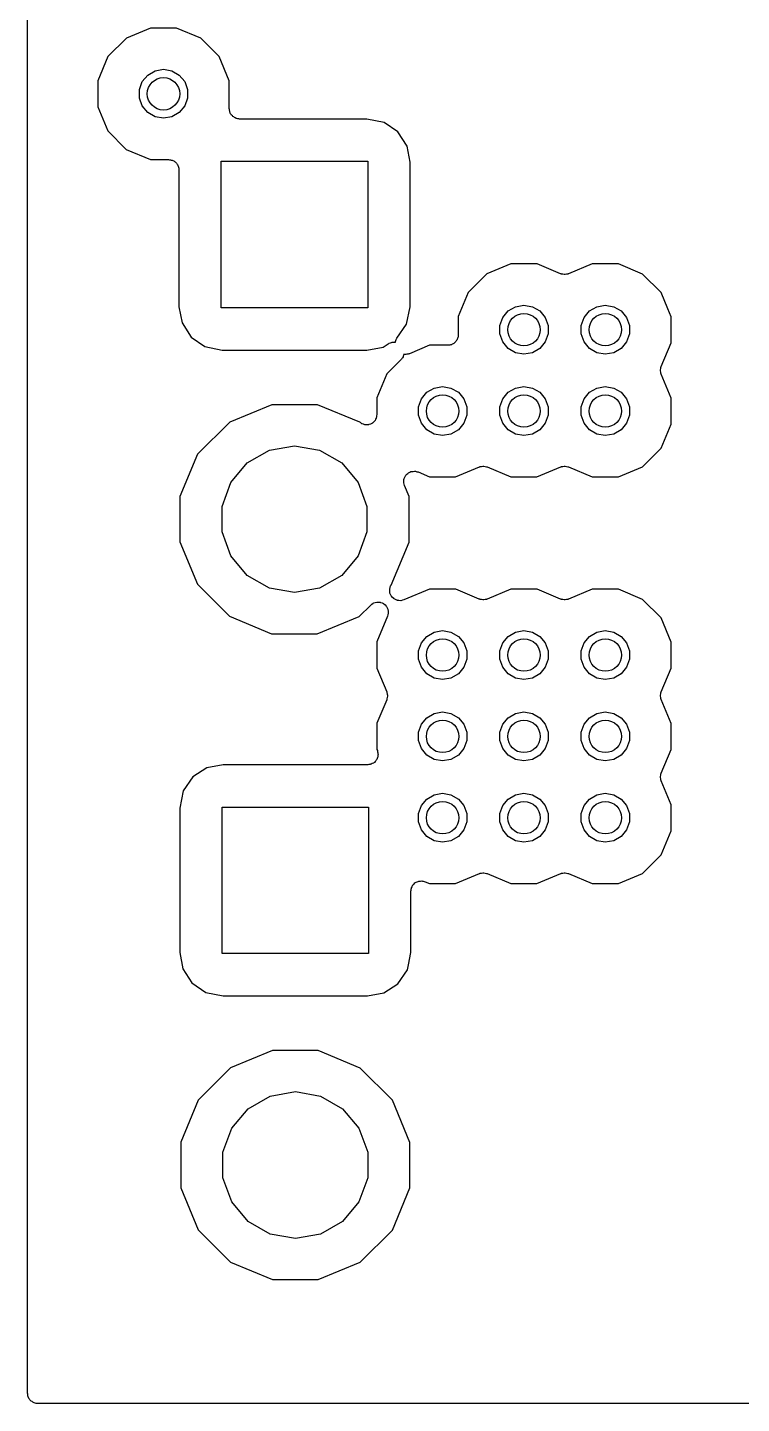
# Model space of a CAD drawing. Extents: x 10 to 287, y -200 to -10.
# Drawn here: x 80.9 to 89.67, y -141.2 to -124.29 of the extents above; entities that cross this region are included whole.
import ezdxf

# ---------------------------------------------------------------- set-up
doc = ezdxf.new("R2010")
doc.units = 0
doc.header["$MEASUREMENT"] = 0
doc.layers.add('BLACK', color=7, linetype='CONTINUOUS')

msp = doc.modelspace()

# ---------------------------------------------------------------- linework, layer by layer
at = {"layer": 'Black'}
for p, q in [((80.8985, -125.285), (80.8985, -122.301)), ((82.41, -124.292), (82.1131, -124.415)), ((82.7314, -124.292), (82.41, -124.292)), ((83.0281, -124.416), (82.7314, -124.292)), ((82.1131, -124.415), (81.8856, -124.642)), ((83.2552, -124.643), (83.0281, -124.416)), ((81.8856, -124.642), (81.7624, -124.939)), ((83.3779, -124.94), (83.2552, -124.643)), ((82.3766, -124.87), (82.4671, -124.817)), ((82.4671, -124.817), (82.57, -124.799)), ((82.57, -124.799), (82.6729, -124.817)), ((82.6729, -124.817), (82.7634, -124.87)), ((81.7624, -124.939), (81.7621, -125.26)), ((82.2737, -125.048), (82.3094, -124.95)), ((82.3094, -124.95), (82.3766, -124.87)), ((82.7634, -124.87), (82.8306, -124.95)), ((82.8306, -124.95), (82.8663, -125.048)), ((83.3776, -125.282), (83.3779, -124.94)), ((82.2737, -125.152), (82.2737, -125.048)), ((82.3094, -125.25), (82.2737, -125.152)), ((82.8663, -125.152), (82.8306, -125.25)), ((82.8663, -125.048), (82.8663, -125.152)), ((80.8985, -138.574), (80.8985, -125.285)), ((81.7621, -125.26), (81.8848, -125.557)), ((82.3766, -125.33), (82.3094, -125.25)), ((82.4671, -125.383), (82.3766, -125.33)), ((82.7634, -125.33), (82.6729, -125.383)), ((82.8306, -125.25), (82.7634, -125.33)), ((83.3795, -125.293), (83.3776, -125.282)), ((83.3795, -125.305), (83.3795, -125.293)), ((83.3833, -125.315), (83.3795, -125.305)), ((83.3852, -125.326), (83.3833, -125.315)), ((83.3908, -125.336), (83.3852, -125.326)), ((83.3946, -125.346), (83.3908, -125.336)), ((83.4017, -125.355), (83.3946, -125.346)), ((82.57, -125.401), (82.4671, -125.383)), ((82.6729, -125.383), (82.57, -125.401)), ((83.4072, -125.364), (83.4017, -125.355)), ((83.4157, -125.371), (83.4072, -125.364)), ((83.4229, -125.38), (83.4157, -125.371)), ((83.4325, -125.385), (83.4229, -125.38)), ((83.441, -125.392), (83.4325, -125.385)), ((83.4515, -125.396), (83.441, -125.392)), ((83.4611, -125.402), (83.4515, -125.396)), ((83.472, -125.404), (83.4611, -125.402)), ((83.4824, -125.408), (83.472, -125.404)), ((83.4936, -125.408), (83.4824, -125.408)), ((83.5046, -125.41), (83.4936, -125.408)), ((85.0673, -125.41), (83.5046, -125.41)), ((85.2815, -125.453), (85.0673, -125.41)), ((85.4512, -125.569), (85.2815, -125.453)), ((81.8848, -125.557), (82.1119, -125.784)), ((85.5629, -125.743), (85.4512, -125.569)), ((82.1119, -125.784), (82.4086, -125.908)), ((85.6004, -125.942), (85.5629, -125.743)), ((82.4086, -125.908), (82.6327, -125.908)), ((82.6327, -125.908), (82.6436, -125.91)), ((82.6436, -125.91), (82.6546, -125.91)), ((82.6546, -125.91), (82.6651, -125.914)), ((82.6651, -125.914), (82.6761, -125.915)), ((82.6761, -125.915), (82.6857, -125.921)), ((82.6857, -125.921), (82.6961, -125.925)), ((82.6961, -125.925), (82.7046, -125.932)), ((82.7046, -125.932), (82.7143, -125.938)), ((82.7143, -125.938), (82.7214, -125.946)), ((82.7214, -125.946), (82.7298, -125.953)), ((82.7298, -125.953), (82.7354, -125.963)), ((82.7354, -125.963), (82.7426, -125.971)), ((82.7426, -125.971), (82.7464, -125.982)), ((82.7464, -125.982), (82.7519, -125.991)), ((82.7519, -125.991), (82.7538, -126.002)), ((82.7538, -126.002), (82.7576, -126.013)), ((82.7576, -126.013), (82.7576, -126.024)), ((83.28, -127.73), (83.28, -125.93)), ((83.28, -125.93), (85.08, -125.93)), ((85.08, -125.93), (85.08, -127.73)), ((85.6004, -126.296), (85.6004, -125.942)), ((82.7576, -126.024), (82.7596, -126.035)), ((82.7596, -126.035), (82.7596, -127.718)), ((85.6004, -127.717), (85.6004, -126.296)), ((86.84, -127.192), (86.5431, -127.315)), ((87.1614, -127.192), (86.84, -127.192)), ((87.4509, -127.313), (87.1614, -127.192)), ((87.84, -127.192), (87.5481, -127.313)), ((88.1614, -127.192), (87.84, -127.192)), ((88.4581, -127.316), (88.1614, -127.192)), ((86.5431, -127.315), (86.3156, -127.542)), ((87.4564, -127.314), (87.4509, -127.313)), ((87.4614, -127.316), (87.4564, -127.314)), ((87.4778, -127.319), (87.4614, -127.316)), ((87.494, -127.322), (87.4778, -127.319)), ((87.4995, -127.322), (87.494, -127.322)), ((87.5051, -127.322), (87.4995, -127.322)), ((87.5213, -127.319), (87.5051, -127.322)), ((87.5377, -127.317), (87.5213, -127.319)), ((87.5427, -127.314), (87.5377, -127.317)), ((87.5481, -127.313), (87.5427, -127.314)), ((88.6852, -127.543), (88.4581, -127.316)), ((86.3156, -127.542), (86.1924, -127.839)), ((88.7672, -127.742), (88.6852, -127.543)), ((86.8971, -127.717), (87, -127.699)), ((87, -127.699), (87.1029, -127.717)), ((87.8971, -127.717), (88, -127.699)), ((88, -127.699), (88.1029, -127.717)), ((82.7596, -127.718), (82.7971, -127.917)), ((85.08, -127.73), (83.28, -127.73)), ((85.5571, -127.931), (85.6004, -127.717)), ((86.1924, -127.839), (86.1922, -128.065)), ((86.7037, -127.948), (86.7394, -127.85)), ((86.7394, -127.85), (86.8066, -127.77)), ((86.8066, -127.77), (86.8971, -127.717)), ((87.1029, -127.717), (87.1934, -127.77)), ((87.1934, -127.77), (87.2606, -127.85)), ((87.2606, -127.85), (87.2963, -127.948)), ((87.7037, -127.948), (87.7394, -127.85)), ((87.7394, -127.85), (87.8066, -127.77)), ((87.8066, -127.77), (87.8971, -127.717)), ((88.1029, -127.717), (88.1934, -127.77)), ((88.1934, -127.77), (88.2606, -127.85)), ((88.2606, -127.85), (88.2963, -127.948)), ((88.8079, -127.84), (88.7672, -127.742)), ((88.8076, -128.161), (88.8079, -127.84)), ((82.7971, -127.917), (82.9088, -128.091)), ((85.4379, -128.106), (85.5571, -127.931)), ((86.7037, -128.052), (86.7037, -127.948)), ((86.7394, -128.15), (86.7037, -128.052)), ((87.2963, -128.052), (87.2606, -128.15)), ((87.2963, -127.948), (87.2963, -128.052)), ((87.7037, -128.052), (87.7037, -127.948)), ((87.7394, -128.15), (87.7037, -128.052)), ((88.2963, -128.052), (88.2606, -128.15)), ((88.2963, -127.948), (88.2963, -128.052)), ((82.9088, -128.091), (83.0785, -128.207)), ((83.0785, -128.207), (83.2927, -128.25)), ((85.0682, -128.25), (85.2675, -128.213)), ((85.2675, -128.213), (85.33, -128.173)), ((85.33, -128.173), (85.338, -128.169)), ((85.338, -128.169), (85.3451, -128.164)), ((85.3451, -128.164), (85.3582, -128.161)), ((85.3582, -128.161), (85.3707, -128.156)), ((85.3707, -128.156), (85.3794, -128.155)), ((85.3794, -128.155), (85.3878, -128.153)), ((85.3878, -128.153), (85.4012, -128.154)), ((85.4012, -128.154), (85.4147, -128.154)), ((85.4147, -128.154), (85.4188, -128.155)), ((85.4188, -128.155), (85.4191, -128.154)), ((85.4191, -128.154), (85.4197, -128.146)), ((85.4197, -128.146), (85.4257, -128.133)), ((85.4257, -128.133), (85.4301, -128.119)), ((85.4301, -128.119), (85.4347, -128.113)), ((85.4347, -128.113), (85.4379, -128.106)), ((85.84, -128.192), (85.5912, -128.295)), ((86.0651, -128.192), (85.84, -128.192)), ((86.0761, -128.19), (86.0651, -128.192)), ((86.0872, -128.19), (86.0761, -128.19)), ((86.0976, -128.187), (86.0872, -128.19)), ((86.1086, -128.185), (86.0976, -128.187)), ((86.1182, -128.179), (86.1086, -128.185)), ((86.1286, -128.175), (86.1182, -128.179)), ((86.1371, -128.168), (86.1286, -128.175)), ((86.1468, -128.163), (86.1371, -128.168)), ((86.1539, -128.154), (86.1468, -128.163)), ((86.1624, -128.147), (86.1539, -128.154)), ((86.168, -128.137), (86.1624, -128.147)), ((86.1752, -128.129), (86.168, -128.137)), ((86.179, -128.118), (86.1752, -128.129)), ((86.1845, -128.109), (86.179, -128.118)), ((86.1865, -128.098), (86.1845, -128.109)), ((86.1903, -128.087), (86.1865, -128.098)), ((86.1922, -128.065), (86.1903, -128.076)), ((86.1903, -128.076), (86.1903, -128.087)), ((86.8066, -128.23), (86.7394, -128.15)), ((87.2606, -128.15), (87.1934, -128.23)), ((87.8066, -128.23), (87.7394, -128.15)), ((88.2606, -128.15), (88.1934, -128.23)), ((88.6873, -128.451), (88.8076, -128.161)), ((83.2927, -128.25), (85.0682, -128.25)), ((85.4884, -128.369), (85.3156, -128.542)), ((85.4934, -128.362), (85.4884, -128.369)), ((85.4998, -128.356), (85.4934, -128.362)), ((85.506, -128.344), (85.4998, -128.356)), ((85.5138, -128.333), (85.506, -128.344)), ((85.516, -128.325), (85.5138, -128.333)), ((85.52, -128.317), (85.516, -128.325)), ((85.5217, -128.304), (85.52, -128.317)), ((85.5223, -128.301), (85.5217, -128.304)), ((85.5331, -128.304), (85.5223, -128.301)), ((85.5406, -128.303), (85.5331, -128.304)), ((85.5482, -128.304), (85.5406, -128.303)), ((85.5624, -128.301), (85.5482, -128.304)), ((85.577, -128.3), (85.5624, -128.301)), ((85.5838, -128.297), (85.577, -128.3)), ((85.5912, -128.295), (85.5838, -128.297)), ((86.8971, -128.283), (86.8066, -128.23)), ((87, -128.301), (86.8971, -128.283)), ((87.1029, -128.283), (87, -128.301)), ((87.1934, -128.23), (87.1029, -128.283)), ((87.8971, -128.283), (87.8066, -128.23)), ((88, -128.301), (87.8971, -128.283)), ((88.1029, -128.283), (88, -128.301)), ((88.1934, -128.23), (88.1029, -128.283)), ((85.3156, -128.542), (85.1924, -128.839)), ((88.6777, -128.505), (88.6785, -128.5)), ((88.6813, -128.521), (88.6777, -128.505)), ((88.6778, -128.494), (88.6814, -128.478)), ((88.6785, -128.5), (88.6778, -128.494)), ((88.6835, -128.538), (88.6813, -128.521)), ((88.6814, -128.478), (88.6835, -128.461)), ((88.6835, -128.461), (88.6861, -128.456)), ((88.686, -128.543), (88.6835, -128.538)), ((88.6873, -128.548), (88.686, -128.543)), ((88.6861, -128.456), (88.6873, -128.451)), ((88.8079, -128.84), (88.6873, -128.548)), ((85.8066, -128.77), (85.8971, -128.717)), ((85.8971, -128.717), (86, -128.699)), ((86, -128.699), (86.1029, -128.717)), ((86.1029, -128.717), (86.1934, -128.77)), ((86.8066, -128.77), (86.8971, -128.717)), ((86.8971, -128.717), (87, -128.699)), ((87, -128.699), (87.1029, -128.717)), ((87.1029, -128.717), (87.1934, -128.77)), ((87.8066, -128.77), (87.8971, -128.717)), ((87.8971, -128.717), (88, -128.699)), ((88, -128.699), (88.1029, -128.717)), ((88.1029, -128.717), (88.1934, -128.77)), ((85.1924, -128.839), (85.1922, -129.044)), ((85.7037, -128.948), (85.7394, -128.85)), ((85.7394, -128.85), (85.8066, -128.77)), ((86.1934, -128.77), (86.2606, -128.85)), ((86.2606, -128.85), (86.2963, -128.948)), ((86.7037, -128.948), (86.7394, -128.85)), ((86.7394, -128.85), (86.8066, -128.77)), ((87.1934, -128.77), (87.2606, -128.85)), ((87.2606, -128.85), (87.2963, -128.948)), ((87.7037, -128.948), (87.7394, -128.85)), ((87.7394, -128.85), (87.8066, -128.77)), ((88.1934, -128.77), (88.2606, -128.85)), ((88.2606, -128.85), (88.2963, -128.948)), ((88.8076, -129.161), (88.8079, -128.84)), ((83.9012, -128.922), (83.3835, -129.136)), ((84.4613, -128.922), (83.9012, -128.922)), ((84.982, -129.138), (84.4613, -128.922)), ((85.1893, -129.061), (85.1879, -129.077)), ((85.1922, -129.044), (85.1893, -129.061)), ((85.7037, -129.052), (85.7037, -128.948)), ((85.7394, -129.15), (85.7037, -129.052)), ((86.2963, -129.052), (86.2606, -129.15)), ((86.2963, -128.948), (86.2963, -129.052)), ((86.7037, -129.052), (86.7037, -128.948)), ((86.7394, -129.15), (86.7037, -129.052)), ((87.2963, -129.052), (87.2606, -129.15)), ((87.2963, -128.948), (87.2963, -129.052)), ((87.7037, -129.052), (87.7037, -128.948)), ((87.7394, -129.15), (87.7037, -129.052)), ((88.2963, -129.052), (88.2606, -129.15)), ((88.2963, -128.948), (88.2963, -129.052)), ((83.3835, -129.136), (82.9871, -129.531)), ((84.9889, -129.143), (84.982, -129.138)), ((85.0016, -129.154), (84.9889, -129.143)), ((85.0069, -129.156), (85.0016, -129.154)), ((85.0115, -129.159), (85.0069, -129.156)), ((85.0275, -129.163), (85.0115, -129.159)), ((85.0431, -129.169), (85.0275, -129.163)), ((85.0487, -129.169), (85.0431, -129.169)), ((85.0541, -129.171), (85.0487, -129.169)), ((85.0706, -129.169), (85.0541, -129.171)), ((85.0872, -129.169), (85.0706, -129.169)), ((85.0924, -129.167), (85.0872, -129.169)), ((85.098, -129.167), (85.0924, -129.167)), ((85.113, -129.16), (85.098, -129.167)), ((85.1286, -129.154), (85.113, -129.16)), ((85.1329, -129.151), (85.1286, -129.154)), ((85.138, -129.148), (85.1329, -129.151)), ((85.1497, -129.136), (85.138, -129.148)), ((85.1625, -129.126), (85.1497, -129.136)), ((85.1653, -129.121), (85.1625, -129.126)), ((85.1692, -129.117), (85.1653, -129.121)), ((85.1762, -129.102), (85.1692, -129.117)), ((85.1845, -129.088), (85.1762, -129.102)), ((85.1855, -129.082), (85.1845, -129.088)), ((85.1879, -129.077), (85.1855, -129.082)), ((85.8066, -129.23), (85.7394, -129.15)), ((85.8971, -129.283), (85.8066, -129.23)), ((86.1934, -129.23), (86.1029, -129.283)), ((86.2606, -129.15), (86.1934, -129.23)), ((86.8066, -129.23), (86.7394, -129.15)), ((86.8971, -129.283), (86.8066, -129.23)), ((87.1934, -129.23), (87.1029, -129.283)), ((87.2606, -129.15), (87.1934, -129.23)), ((87.8066, -129.23), (87.7394, -129.15)), ((87.8971, -129.283), (87.8066, -129.23)), ((88.1934, -129.23), (88.1029, -129.283)), ((88.2606, -129.15), (88.1934, -129.23)), ((88.6844, -129.458), (88.8076, -129.161)), ((86, -129.301), (85.8971, -129.283)), ((86.1029, -129.283), (86, -129.301)), ((87, -129.301), (86.8971, -129.283)), ((87.1029, -129.283), (87, -129.301)), ((88, -129.301), (87.8971, -129.283)), ((88.1029, -129.283), (88, -129.301)), ((82.9871, -129.531), (82.7722, -130.049)), ((83.5993, -129.638), (83.871, -129.481)), ((83.871, -129.481), (84.18, -129.427)), ((84.18, -129.427), (84.489, -129.481)), ((84.489, -129.481), (84.7607, -129.638)), ((88.4569, -129.685), (88.6342, -129.508)), ((88.6342, -129.508), (88.6844, -129.458)), ((83.3976, -129.878), (83.5993, -129.638)), ((84.7607, -129.638), (84.9624, -129.878)), ((85.6168, -129.745), (85.622, -129.742)), ((85.622, -129.742), (85.6386, -129.742)), ((85.6386, -129.742), (85.655, -129.74)), ((85.655, -129.74), (85.6605, -129.741)), ((85.6605, -129.741), (85.666, -129.741)), ((85.666, -129.741), (85.6819, -129.746)), ((86.16, -129.808), (86.4519, -129.687)), ((86.4519, -129.687), (86.4573, -129.686)), ((86.4573, -129.686), (86.4623, -129.683)), ((86.4623, -129.683), (86.4787, -129.681)), ((86.4787, -129.681), (86.4949, -129.678)), ((86.4949, -129.678), (86.5005, -129.678)), ((86.5005, -129.678), (86.506, -129.678)), ((86.506, -129.678), (86.5222, -129.681)), ((86.5222, -129.681), (86.5386, -129.684)), ((86.5386, -129.684), (86.5436, -129.686)), ((86.5436, -129.686), (86.5491, -129.687)), ((86.5491, -129.687), (86.8386, -129.808)), ((87.16, -129.808), (87.4519, -129.687)), ((87.4519, -129.687), (87.4573, -129.686)), ((87.4573, -129.686), (87.4623, -129.683)), ((87.4623, -129.683), (87.4787, -129.681)), ((87.4787, -129.681), (87.4949, -129.678)), ((87.4949, -129.678), (87.5005, -129.678)), ((87.5005, -129.678), (87.506, -129.678)), ((87.506, -129.678), (87.5222, -129.681)), ((87.5222, -129.681), (87.5386, -129.684)), ((87.5386, -129.684), (87.5436, -129.686)), ((87.5436, -129.686), (87.5491, -129.687)), ((87.5491, -129.687), (87.8386, -129.808)), ((88.16, -129.808), (88.4569, -129.685)), ((83.2903, -130.173), (83.3976, -129.878)), ((84.9624, -129.878), (85.0697, -130.173)), ((85.5225, -129.872), (85.5247, -129.855)), ((85.5237, -129.877), (85.5225, -129.872)), ((85.5234, -129.883), (85.5237, -129.877)), ((85.5284, -129.899), (85.5234, -129.883)), ((85.5247, -129.855), (85.5254, -129.839)), ((85.5254, -129.839), (85.5275, -129.834)), ((85.5275, -129.834), (85.5283, -129.828)), ((85.5283, -129.828), (85.5359, -129.814)), ((85.532, -129.915), (85.5284, -129.899)), ((85.5359, -129.814), (85.5423, -129.798)), ((85.5423, -129.798), (85.5461, -129.794)), ((85.5461, -129.794), (85.5487, -129.789)), ((85.5487, -129.789), (85.5609, -129.778)), ((85.5609, -129.778), (85.5721, -129.766)), ((85.5721, -129.766), (85.5771, -129.763)), ((85.5771, -129.763), (85.5812, -129.759)), ((85.5812, -129.759), (85.5966, -129.753)), ((85.5966, -129.753), (85.6113, -129.745)), ((85.6113, -129.745), (85.6168, -129.745)), ((85.6819, -129.746), (85.6981, -129.749)), ((85.6981, -129.749), (85.8386, -129.808)), ((85.8386, -129.808), (86.16, -129.808)), ((86.8386, -129.808), (87.16, -129.808)), ((87.8386, -129.808), (88.16, -129.808)), ((82.7722, -130.049), (82.7718, -130.609)), ((85.5882, -130.051), (85.532, -129.915)), ((85.5878, -130.611), (85.5882, -130.051)), ((83.2903, -130.487), (83.2903, -130.173)), ((85.0697, -130.173), (85.0697, -130.487)), ((83.3976, -130.782), (83.2903, -130.487)), ((85.0697, -130.487), (84.9624, -130.782)), ((82.7718, -130.609), (82.9857, -131.127)), ((85.368, -131.14), (85.5878, -130.611)), ((83.5993, -131.022), (83.3976, -130.782)), ((84.9624, -130.782), (84.7607, -131.022)), ((83.871, -131.179), (83.5993, -131.022)), ((84.7607, -131.022), (84.489, -131.179)), ((82.9857, -131.127), (83.3814, -131.523)), ((84.18, -131.233), (83.871, -131.179)), ((84.489, -131.179), (84.18, -131.233)), ((85.3496, -131.194), (85.3503, -131.191)), ((85.3512, -131.213), (85.3496, -131.194)), ((85.3502, -131.188), (85.356, -131.17)), ((85.3503, -131.191), (85.3502, -131.188)), ((85.3521, -131.232), (85.3512, -131.213)), ((85.3531, -131.235), (85.3521, -131.232)), ((85.3534, -131.238), (85.3531, -131.235)), ((85.3615, -131.255), (85.3534, -131.238)), ((85.356, -131.17), (85.361, -131.151)), ((85.361, -131.151), (85.3626, -131.149)), ((85.3689, -131.273), (85.3615, -131.255)), ((85.3626, -131.149), (85.3635, -131.146)), ((85.3635, -131.146), (85.368, -131.14)), ((85.84, -131.192), (85.5246, -131.322)), ((86.1614, -131.192), (85.84, -131.192)), ((86.4509, -131.313), (86.1614, -131.192)), ((86.84, -131.192), (86.5481, -131.313)), ((87.1614, -131.192), (86.84, -131.192)), ((87.4509, -131.313), (87.1614, -131.192)), ((87.84, -131.192), (87.5481, -131.313)), ((88.1614, -131.192), (87.84, -131.192)), ((88.4581, -131.316), (88.1614, -131.192)), ((84.9765, -131.524), (85.1163, -131.385)), ((85.1163, -131.385), (85.1321, -131.374)), ((85.1321, -131.374), (85.1475, -131.362)), ((85.1475, -131.362), (85.1502, -131.361)), ((85.1502, -131.361), (85.1525, -131.36)), ((85.1525, -131.36), (85.1711, -131.355)), ((85.1711, -131.355), (85.1896, -131.349)), ((85.1896, -131.349), (85.1924, -131.349)), ((85.1924, -131.349), (85.1951, -131.348)), ((85.1951, -131.348), (85.2143, -131.35)), ((85.2143, -131.35), (85.2336, -131.351)), ((85.2336, -131.351), (85.2362, -131.352)), ((85.2362, -131.352), (85.239, -131.352)), ((85.239, -131.352), (85.2565, -131.36)), ((85.2565, -131.36), (85.2744, -131.368)), ((85.2744, -131.368), (85.2764, -131.37)), ((85.2764, -131.37), (85.279, -131.371)), ((85.279, -131.371), (85.2926, -131.384)), ((85.2926, -131.384), (85.3069, -131.397)), ((85.3069, -131.397), (85.3081, -131.4)), ((85.3081, -131.4), (85.3101, -131.402)), ((85.3101, -131.402), (85.3183, -131.419)), ((85.3183, -131.419), (85.3272, -131.437)), ((85.3708, -131.275), (85.3689, -131.273)), ((85.372, -131.278), (85.3708, -131.275)), ((85.3856, -131.292), (85.372, -131.278)), ((85.3987, -131.306), (85.3856, -131.292)), ((85.4012, -131.307), (85.3987, -131.306)), ((85.4031, -131.309), (85.4012, -131.307)), ((85.4206, -131.317), (85.4031, -131.309)), ((85.4378, -131.326), (85.4206, -131.317)), ((85.4406, -131.327), (85.4378, -131.326)), ((85.4431, -131.328), (85.4406, -131.327)), ((85.4623, -131.329), (85.4431, -131.328)), ((85.4815, -131.332), (85.4623, -131.329)), ((85.4842, -131.331), (85.4815, -131.332)), ((85.487, -131.332), (85.4842, -131.331)), ((85.5057, -131.327), (85.487, -131.332)), ((85.5246, -131.322), (85.5057, -131.327)), ((86.4564, -131.314), (86.4509, -131.313)), ((86.4614, -131.316), (86.4564, -131.314)), ((86.4778, -131.319), (86.4614, -131.316)), ((86.494, -131.322), (86.4778, -131.319)), ((86.4995, -131.322), (86.494, -131.322)), ((86.5051, -131.322), (86.4995, -131.322)), ((86.5213, -131.319), (86.5051, -131.322)), ((86.5377, -131.317), (86.5213, -131.319)), ((86.5427, -131.314), (86.5377, -131.317)), ((86.5481, -131.313), (86.5427, -131.314)), ((87.4564, -131.314), (87.4509, -131.313)), ((87.4614, -131.316), (87.4564, -131.314)), ((87.4778, -131.319), (87.4614, -131.316)), ((87.494, -131.322), (87.4778, -131.319)), ((87.4995, -131.322), (87.494, -131.322)), ((87.5051, -131.322), (87.4995, -131.322)), ((87.5213, -131.319), (87.5051, -131.322)), ((87.5377, -131.317), (87.5213, -131.319)), ((87.5427, -131.314), (87.5377, -131.317)), ((87.5481, -131.313), (87.5427, -131.314)), ((88.6852, -131.543), (88.4581, -131.316)), ((83.3814, -131.523), (83.8987, -131.738)), ((84.4588, -131.738), (84.9765, -131.524)), ((85.3233, -131.523), (85.1924, -131.839)), ((85.3275, -131.505), (85.3233, -131.523)), ((85.3272, -131.437), (85.3276, -131.439)), ((85.3325, -131.486), (85.3275, -131.505)), ((85.3276, -131.439), (85.3287, -131.442)), ((85.3287, -131.442), (85.3304, -131.461)), ((85.3304, -131.461), (85.3329, -131.48)), ((85.3329, -131.48), (85.3323, -131.483)), ((85.3323, -131.483), (85.3325, -131.486)), ((88.8079, -131.84), (88.6852, -131.543)), ((83.8987, -131.738), (84.4588, -131.738)), ((85.7394, -131.85), (85.8066, -131.77)), ((85.8066, -131.77), (85.8971, -131.717)), ((85.8971, -131.717), (86, -131.699)), ((86, -131.699), (86.1029, -131.717)), ((86.1029, -131.717), (86.1934, -131.77)), ((86.1934, -131.77), (86.2606, -131.85)), ((86.7394, -131.85), (86.8066, -131.77)), ((86.8066, -131.77), (86.8971, -131.717)), ((86.8971, -131.717), (87, -131.699)), ((87, -131.699), (87.1029, -131.717)), ((87.1029, -131.717), (87.1934, -131.77)), ((87.1934, -131.77), (87.2606, -131.85)), ((87.7394, -131.85), (87.8066, -131.77)), ((87.8066, -131.77), (87.8971, -131.717)), ((87.8971, -131.717), (88, -131.699)), ((88, -131.699), (88.1029, -131.717)), ((88.1029, -131.717), (88.1934, -131.77)), ((88.1934, -131.77), (88.2606, -131.85)), ((85.1924, -131.839), (85.1921, -132.16)), ((85.7037, -131.948), (85.7394, -131.85)), ((86.2606, -131.85), (86.2963, -131.948)), ((86.7037, -131.948), (86.7394, -131.85)), ((87.2606, -131.85), (87.2963, -131.948)), ((87.7037, -131.948), (87.7394, -131.85)), ((88.2606, -131.85), (88.2963, -131.948)), ((88.8076, -132.161), (88.8079, -131.84)), ((85.7037, -132.052), (85.7037, -131.948)), ((85.7394, -132.15), (85.7037, -132.052)), ((86.2963, -132.052), (86.2606, -132.15)), ((86.2963, -131.948), (86.2963, -132.052)), ((86.7037, -132.052), (86.7037, -131.948)), ((86.7394, -132.15), (86.7037, -132.052)), ((87.2963, -132.052), (87.2606, -132.15)), ((87.2963, -131.948), (87.2963, -132.052)), ((87.7037, -132.052), (87.7037, -131.948)), ((87.7394, -132.15), (87.7037, -132.052)), ((88.2963, -132.052), (88.2606, -132.15)), ((88.2963, -131.948), (88.2963, -132.052)), ((85.1921, -132.16), (85.3127, -132.452)), ((85.8066, -132.23), (85.7394, -132.15)), ((85.8971, -132.283), (85.8066, -132.23)), ((86.1934, -132.23), (86.1029, -132.283)), ((86.2606, -132.15), (86.1934, -132.23)), ((86.8066, -132.23), (86.7394, -132.15)), ((86.8971, -132.283), (86.8066, -132.23)), ((87.1934, -132.23), (87.1029, -132.283)), ((87.2606, -132.15), (87.1934, -132.23)), ((87.8066, -132.23), (87.7394, -132.15)), ((87.8971, -132.283), (87.8066, -132.23)), ((88.1934, -132.23), (88.1029, -132.283)), ((88.2606, -132.15), (88.1934, -132.23)), ((88.6873, -132.451), (88.8076, -132.161)), ((86, -132.301), (85.8971, -132.283)), ((86.1029, -132.283), (86, -132.301)), ((87, -132.301), (86.8971, -132.283)), ((87.1029, -132.283), (87, -132.301)), ((88, -132.301), (87.8971, -132.283)), ((88.1029, -132.283), (88, -132.301)), ((85.3127, -132.549), (85.1924, -132.839)), ((85.3127, -132.452), (85.314, -132.457)), ((85.3139, -132.544), (85.3127, -132.549)), ((85.3165, -132.539), (85.3139, -132.544)), ((85.314, -132.457), (85.3165, -132.462)), ((85.3165, -132.462), (85.3187, -132.479)), ((85.3186, -132.522), (85.3165, -132.539)), ((85.3222, -132.506), (85.3186, -132.522)), ((85.3187, -132.479), (85.3223, -132.495)), ((85.3223, -132.495), (85.3215, -132.5)), ((85.3215, -132.5), (85.3222, -132.506)), ((88.6777, -132.505), (88.6785, -132.5)), ((88.6813, -132.521), (88.6777, -132.505)), ((88.6778, -132.494), (88.6814, -132.478)), ((88.6785, -132.5), (88.6778, -132.494)), ((88.6835, -132.538), (88.6813, -132.521)), ((88.6814, -132.478), (88.6835, -132.461)), ((88.6835, -132.461), (88.6861, -132.456)), ((88.686, -132.543), (88.6835, -132.538)), ((88.6873, -132.548), (88.686, -132.543)), ((88.6861, -132.456), (88.6873, -132.451)), ((88.8079, -132.84), (88.6873, -132.548)), ((85.7394, -132.85), (85.8066, -132.77)), ((85.8066, -132.77), (85.8971, -132.717)), ((85.8971, -132.717), (86, -132.699)), ((86, -132.699), (86.1029, -132.717)), ((86.1029, -132.717), (86.1934, -132.77)), ((86.1934, -132.77), (86.2606, -132.85)), ((86.7394, -132.85), (86.8066, -132.77)), ((86.8066, -132.77), (86.8971, -132.717)), ((86.8971, -132.717), (87, -132.699)), ((87, -132.699), (87.1029, -132.717)), ((87.1029, -132.717), (87.1934, -132.77)), ((87.1934, -132.77), (87.2606, -132.85)), ((87.7394, -132.85), (87.8066, -132.77)), ((87.8066, -132.77), (87.8971, -132.717)), ((87.8971, -132.717), (88, -132.699)), ((88, -132.699), (88.1029, -132.717)), ((88.1029, -132.717), (88.1934, -132.77)), ((88.1934, -132.77), (88.2606, -132.85)), ((85.1924, -132.839), (85.1921, -133.16)), ((85.7037, -132.948), (85.7394, -132.85)), ((85.7037, -133.052), (85.7037, -132.948)), ((86.2606, -132.85), (86.2963, -132.948)), ((86.2963, -132.948), (86.2963, -133.052)), ((86.7037, -132.948), (86.7394, -132.85)), ((86.7037, -133.052), (86.7037, -132.948)), ((87.2606, -132.85), (87.2963, -132.948)), ((87.2963, -132.948), (87.2963, -133.052)), ((87.7037, -132.948), (87.7394, -132.85)), ((87.7037, -133.052), (87.7037, -132.948)), ((88.2606, -132.85), (88.2963, -132.948)), ((88.2963, -132.948), (88.2963, -133.052)), ((88.8076, -133.161), (88.8079, -132.84)), ((85.7394, -133.15), (85.7037, -133.052)), ((86.2963, -133.052), (86.2606, -133.15)), ((86.7394, -133.15), (86.7037, -133.052)), ((87.2963, -133.052), (87.2606, -133.15)), ((87.7394, -133.15), (87.7037, -133.052)), ((88.2963, -133.052), (88.2606, -133.15)), ((85.1852, -133.293), (85.1813, -133.3)), ((85.1906, -133.286), (85.1852, -133.293)), ((85.1953, -133.273), (85.1906, -133.286)), ((85.1921, -133.16), (85.198, -133.174)), ((85.2017, -133.261), (85.1953, -133.273)), ((85.198, -133.174), (85.2009, -133.188)), ((85.2009, -133.188), (85.2057, -133.201)), ((85.2028, -133.253), (85.2017, -133.261)), ((85.2057, -133.245), (85.2028, -133.253)), ((85.2057, -133.201), (85.2057, -133.209)), ((85.2057, -133.209), (85.2075, -133.217)), ((85.2075, -133.217), (85.2057, -133.231)), ((85.2057, -133.231), (85.2057, -133.245)), ((85.8066, -133.23), (85.7394, -133.15)), ((85.8971, -133.283), (85.8066, -133.23)), ((86, -133.301), (85.8971, -133.283)), ((86.1029, -133.283), (86, -133.301)), ((86.1934, -133.23), (86.1029, -133.283)), ((86.2606, -133.15), (86.1934, -133.23)), ((86.8066, -133.23), (86.7394, -133.15)), ((86.8971, -133.283), (86.8066, -133.23)), ((87, -133.301), (86.8971, -133.283)), ((87.1029, -133.283), (87, -133.301)), ((87.1934, -133.23), (87.1029, -133.283)), ((87.2606, -133.15), (87.1934, -133.23)), ((87.8066, -133.23), (87.7394, -133.15)), ((87.8971, -133.283), (87.8066, -133.23)), ((88, -133.301), (87.8971, -133.283)), ((88.1029, -133.283), (88, -133.301)), ((88.1934, -133.23), (88.1029, -133.283)), ((88.2606, -133.15), (88.1934, -133.23)), ((88.6873, -133.451), (88.8076, -133.161)), ((83.1025, -133.387), (82.9289, -133.499)), ((83.3018, -133.35), (83.1025, -133.387)), ((85.0806, -133.35), (83.3018, -133.35)), ((85.0942, -133.347), (85.0806, -133.35)), ((85.108, -133.347), (85.0942, -133.347)), ((85.1157, -133.343), (85.108, -133.347)), ((85.124, -133.342), (85.1157, -133.343)), ((85.136, -133.335), (85.124, -133.342)), ((85.1487, -133.33), (85.136, -133.335)), ((85.1549, -133.324), (85.1487, -133.33)), ((85.1622, -133.32), (85.1549, -133.324)), ((85.1711, -133.309), (85.1622, -133.32)), ((85.1813, -133.3), (85.1711, -133.309)), ((88.6814, -133.478), (88.6835, -133.461)), ((88.6835, -133.461), (88.6861, -133.456)), ((88.6861, -133.456), (88.6873, -133.451)), ((82.9289, -133.499), (82.8129, -133.669)), ((88.6777, -133.505), (88.6785, -133.5)), ((88.6813, -133.521), (88.6777, -133.505)), ((88.6778, -133.494), (88.6814, -133.478)), ((88.6785, -133.5), (88.6778, -133.494)), ((88.6835, -133.538), (88.6813, -133.521)), ((88.686, -133.543), (88.6835, -133.538)), ((88.6873, -133.548), (88.686, -133.543)), ((88.8079, -133.84), (88.6873, -133.548)), ((82.8129, -133.669), (82.7696, -133.883)), ((85.7394, -133.85), (85.8066, -133.77)), ((85.8066, -133.77), (85.8971, -133.717)), ((85.8971, -133.717), (86, -133.699)), ((86, -133.699), (86.1029, -133.717)), ((86.1029, -133.717), (86.1934, -133.77)), ((86.1934, -133.77), (86.2606, -133.85)), ((86.7394, -133.85), (86.8066, -133.77)), ((86.8066, -133.77), (86.8971, -133.717)), ((86.8971, -133.717), (87, -133.699)), ((87, -133.699), (87.1029, -133.717)), ((87.1029, -133.717), (87.1934, -133.77)), ((87.1934, -133.77), (87.2606, -133.85)), ((87.7394, -133.85), (87.8066, -133.77)), ((87.8066, -133.77), (87.8971, -133.717)), ((87.8971, -133.717), (88, -133.699)), ((88, -133.699), (88.1029, -133.717)), ((88.1029, -133.717), (88.1934, -133.77)), ((88.1934, -133.77), (88.2606, -133.85)), ((82.7696, -133.883), (82.7696, -135.658)), ((83.29, -135.67), (83.29, -133.87)), ((83.29, -133.87), (85.09, -133.87)), ((85.09, -133.87), (85.09, -135.67)), ((85.7037, -133.948), (85.7394, -133.85)), ((85.7037, -134.052), (85.7037, -133.948)), ((86.2606, -133.85), (86.2963, -133.948)), ((86.2963, -133.948), (86.2963, -134.052)), ((86.7037, -133.948), (86.7394, -133.85)), ((86.7037, -134.052), (86.7037, -133.948)), ((87.2606, -133.85), (87.2963, -133.948)), ((87.2963, -133.948), (87.2963, -134.052)), ((87.7037, -133.948), (87.7394, -133.85)), ((87.7037, -134.052), (87.7037, -133.948)), ((88.2606, -133.85), (88.2963, -133.948)), ((88.2963, -133.948), (88.2963, -134.052)), ((88.8076, -134.161), (88.8079, -133.84)), ((85.7394, -134.15), (85.7037, -134.052)), ((86.2963, -134.052), (86.2606, -134.15)), ((86.7394, -134.15), (86.7037, -134.052)), ((87.2963, -134.052), (87.2606, -134.15)), ((87.7394, -134.15), (87.7037, -134.052)), ((88.2963, -134.052), (88.2606, -134.15)), ((85.8066, -134.23), (85.7394, -134.15)), ((85.8971, -134.283), (85.8066, -134.23)), ((86, -134.301), (85.8971, -134.283)), ((86.1029, -134.283), (86, -134.301)), ((86.1934, -134.23), (86.1029, -134.283)), ((86.2606, -134.15), (86.1934, -134.23)), ((86.8066, -134.23), (86.7394, -134.15)), ((86.8971, -134.283), (86.8066, -134.23)), ((87, -134.301), (86.8971, -134.283)), ((87.1029, -134.283), (87, -134.301)), ((87.1934, -134.23), (87.1029, -134.283)), ((87.2606, -134.15), (87.1934, -134.23)), ((87.8066, -134.23), (87.7394, -134.15)), ((87.8971, -134.283), (87.8066, -134.23)), ((88, -134.301), (87.8971, -134.283)), ((88.1029, -134.283), (88, -134.301)), ((88.1934, -134.23), (88.1029, -134.283)), ((88.2606, -134.15), (88.1934, -134.23)), ((88.6844, -134.458), (88.8076, -134.161)), ((88.4569, -134.685), (88.6844, -134.458)), ((85.6402, -134.821), (85.6508, -134.812)), ((85.6508, -134.812), (85.6602, -134.802)), ((85.6602, -134.802), (85.6676, -134.798)), ((85.6676, -134.798), (85.6739, -134.793)), ((85.6739, -134.793), (85.687, -134.788)), ((85.687, -134.788), (85.6994, -134.782)), ((85.6994, -134.782), (85.7076, -134.781)), ((85.7076, -134.781), (85.7154, -134.778)), ((85.7154, -134.778), (85.7293, -134.778)), ((85.7293, -134.778), (85.7431, -134.776)), ((85.7431, -134.776), (85.7512, -134.778)), ((85.7512, -134.778), (85.7595, -134.778)), ((85.7595, -134.778), (85.7726, -134.783)), ((85.7726, -134.783), (85.7861, -134.786)), ((85.7861, -134.786), (85.8386, -134.808)), ((85.8386, -134.808), (86.16, -134.808)), ((86.16, -134.808), (86.4519, -134.687)), ((86.4519, -134.687), (86.4573, -134.686)), ((86.4573, -134.686), (86.4623, -134.683)), ((86.4623, -134.683), (86.4787, -134.681)), ((86.4787, -134.681), (86.4949, -134.678)), ((86.4949, -134.678), (86.5005, -134.678)), ((86.5005, -134.678), (86.506, -134.678)), ((86.506, -134.678), (86.5222, -134.681)), ((86.5222, -134.681), (86.5386, -134.684)), ((86.5386, -134.684), (86.5436, -134.686)), ((86.5436, -134.686), (86.5491, -134.687)), ((86.5491, -134.687), (86.8386, -134.808)), ((86.8386, -134.808), (87.16, -134.808)), ((87.16, -134.808), (87.4519, -134.687)), ((87.4519, -134.687), (87.4573, -134.686)), ((87.4573, -134.686), (87.4623, -134.683)), ((87.4623, -134.683), (87.4787, -134.681)), ((87.4787, -134.681), (87.4949, -134.678)), ((87.4949, -134.678), (87.5005, -134.678)), ((87.5005, -134.678), (87.506, -134.678)), ((87.506, -134.678), (87.5222, -134.681)), ((87.5222, -134.681), (87.5386, -134.684)), ((87.5386, -134.684), (87.5436, -134.686)), ((87.5436, -134.686), (87.5491, -134.687)), ((87.5491, -134.687), (87.8386, -134.808)), ((87.8386, -134.808), (88.16, -134.808)), ((88.16, -134.808), (88.4569, -134.685)), ((85.6104, -134.903), (85.6129, -134.889)), ((85.6104, -135.657), (85.6104, -134.903)), ((85.6129, -134.889), (85.6135, -134.875)), ((85.6135, -134.875), (85.6167, -134.868)), ((85.6167, -134.868), (85.6181, -134.86)), ((85.6181, -134.86), (85.6251, -134.848)), ((85.6251, -134.848), (85.6304, -134.835)), ((85.6304, -134.835), (85.636, -134.829)), ((85.636, -134.829), (85.6402, -134.821)), ((82.7696, -135.658), (82.8071, -135.857)), ((85.5795, -135.81), (85.6104, -135.657)), ((85.09, -135.67), (83.29, -135.67)), ((85.5671, -135.871), (85.5795, -135.81)), ((85.5795, -135.81), (85.5795, -135.81)), ((82.8071, -135.857), (82.9188, -136.031)), ((85.4511, -136.041), (85.5671, -135.871)), ((82.9188, -136.031), (83.0885, -136.147)), ((83.0885, -136.147), (83.3027, -136.19)), ((85.0782, -136.19), (85.2775, -136.153)), ((85.2775, -136.153), (85.4511, -136.041)), ((83.3027, -136.19), (85.0782, -136.19)), ((83.9112, -136.862), (83.3935, -137.076)), ((84.4713, -136.862), (83.9112, -136.862)), ((84.9886, -137.077), (84.4713, -136.862)), ((83.3935, -137.076), (82.9971, -137.471)), ((85.3843, -137.473), (84.9886, -137.077)), ((82.9971, -137.471), (82.7822, -137.989)), ((83.6093, -137.578), (83.881, -137.421)), ((83.881, -137.421), (84.19, -137.367)), ((84.19, -137.367), (84.499, -137.421)), ((84.499, -137.421), (84.7707, -137.578)), ((85.5982, -137.991), (85.3843, -137.473)), ((83.4076, -137.818), (83.6093, -137.578)), ((84.7707, -137.578), (84.9724, -137.818)), ((83.3003, -138.113), (83.4076, -137.818)), ((84.9724, -137.818), (85.0797, -138.113)), ((82.7822, -137.989), (82.7818, -138.549)), ((85.5978, -138.551), (85.5982, -137.991)), ((83.3003, -138.427), (83.3003, -138.113)), ((85.0797, -138.113), (85.0797, -138.427)), ((83.4076, -138.722), (83.3003, -138.427)), ((85.0797, -138.427), (84.9724, -138.722)), ((80.8985, -141.075), (80.8985, -138.574)), ((82.7818, -138.549), (82.9957, -139.067)), ((85.3829, -139.069), (85.5978, -138.551)), ((83.6093, -138.962), (83.4076, -138.722)), ((84.9724, -138.722), (84.7707, -138.962)), ((83.881, -139.119), (83.6093, -138.962)), ((84.7707, -138.962), (84.499, -139.119)), ((82.9957, -139.067), (83.3914, -139.463)), ((84.19, -139.173), (83.881, -139.119)), ((84.499, -139.119), (84.19, -139.173)), ((84.9865, -139.464), (85.3829, -139.069)), ((83.3914, -139.463), (83.9087, -139.678)), ((84.4688, -139.678), (84.9865, -139.464)), ((83.9087, -139.678), (84.4688, -139.678)), ((80.9004, -141.085), (80.8985, -141.075)), ((80.9004, -141.097), (80.9004, -141.085)), ((80.9042, -141.107), (80.9004, -141.097)), ((80.9062, -141.118), (80.9042, -141.107)), ((80.9117, -141.128), (80.9062, -141.118)), ((80.9155, -141.138), (80.9117, -141.128)), ((80.9227, -141.147), (80.9155, -141.138)), ((80.9282, -141.156), (80.9227, -141.147)), ((80.9367, -141.163), (80.9282, -141.156)), ((80.9439, -141.172), (80.9367, -141.163)), ((80.9535, -141.177), (80.9439, -141.172)), ((80.962, -141.184), (80.9535, -141.177)), ((80.9724, -141.188), (80.962, -141.184)), ((80.9821, -141.194), (80.9724, -141.188)), ((80.993, -141.196), (80.9821, -141.194)), ((81.0034, -141.2), (80.993, -141.196)), ((81.0146, -141.2), (81.0034, -141.2)), ((81.0255, -141.201), (81.0146, -141.2)), ((131.564, -141.201), (81.0255, -141.201))]:
    msp.add_line(p, q, dxfattribs=at)
for centre in [(82.57, -125.1), (87, -128), (88, -128), (86, -129), (87, -129), (88, -129), (86, -132), (87, -132), (88, -132), (86, -133), (87, -133), (88, -133), (86, -134), (87, -134), (88, -134)]:
    msp.add_circle(centre, 0.1994, dxfattribs=at)

doc.saveas('drawing.dxf')
